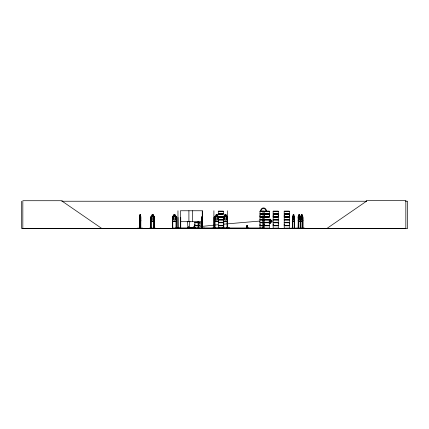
<?xml version="1.0" encoding="UTF-8"?>
<svg xmlns="http://www.w3.org/2000/svg" width="429" height="429" viewBox="0 0 429 429"><rect width="100%" height="100%" fill="white"/><g stroke="black" fill="none" stroke-linecap="round" stroke-linejoin="round"><path stroke-width="0.64" d="M194.863 225.3L194.863 222.785L199.978 222.785L199.973 225.3L194.863 225.3L194.868 224.045M199.973 224.045L199.973 222.785M269.326 224.045L269.321 225.3L260.012 225.3L260.017 224.045M260.012 216.699L260.012 214.189L269.326 214.189L269.321 216.699L260.012 216.699L260.017 215.444M264.216 224.045L264.216 225.3L264.21 222.785M264.216 215.444L264.216 216.699L264.21 214.189M269.321 215.444L269.321 214.189M273.16 225.3L273.16 222.785L278.276 222.785L278.271 225.3L273.16 225.3L273.166 224.045M273.16 216.699L273.16 214.189L278.276 214.189L278.271 216.699L273.16 216.699L273.166 215.444M278.271 224.045L278.271 222.785M278.271 215.444L278.271 214.189M284.218 225.3L284.218 222.785L289.334 222.785L289.328 225.3L284.218 225.3L284.223 224.045M284.218 216.699L284.218 214.189L289.334 214.189L289.328 216.699L284.218 216.699L284.223 215.444M289.328 224.045L289.328 222.785M289.328 215.444L289.328 214.189M175.987 228.131L180.083 228.335L175.981 228.282L176.013 217.406L176.383 217.406M204.633 228.131L197.356 228.308M211.926 228.131L218.291 228.051M225.59 228.33L229.692 228.131L225.595 228.33M229.692 228.126L223.815 228.051M194.316 228.303L194.423 225.713L193.978 228.303M247.024 228.303L247.131 225.713L247.222 227.005M194.299 227.005L194.407 225.713M247.002 227.005L247.109 225.713L246.589 228.303M140.626 221.53L140.803 220.19L140.669 221.53L139.623 221.53L139.495 220.195L139.666 221.53M188.422 227.054L188.626 227.177M218.254 219.653L223.402 219.734M218.27 228.33L223.402 228.228M273.15 228.33L278.282 228.233M137.478 228.131L142.701 228.131M246.68 228.303L247.072 225.713M294.23 216.109L294.24 221.53L292.701 221.53L292.503 220.195L292.744 221.53M193.887 228.303L194.353 225.713L195.163 228.303M300.112 221.487L300.429 220.195L300.128 221.53M302.558 221.53L302.853 220.195L302.595 221.53L300.761 221.53L300.525 220.195M290.765 228.131L296.369 228.131M294.342 228.303L294.299 217.406L294.605 217.406L294.605 228.335M193.758 228.303L194.337 225.713L193.726 228.303M246.466 228.303L247.04 225.713L247.865 228.303M246.434 228.303L247.034 225.713M296.342 228.33L304.633 228.308M296.466 228.33L304.622 228.303M296.455 228.131L304.617 228.131M139.672 216.109L139.511 216.607L139.677 216.152M153.931 221.53L154.349 220.195L154.322 216.581L153.904 216.152L151.276 216.152L150.954 216.607L151.271 221.53M218.554 220.619L218.259 221.487L215.165 221.487L214.757 220.19L214.757 216.607L215.165 216.152L218.259 216.152L218.704 216.602M218.597 220.64L218.291 221.53L215.133 221.53L214.714 220.195M149.689 228.303L151.85 228.303M264.189 228.33L264.21 225.804M214.613 228.303L214.714 216.586L215.143 216.109L216.06 216.109L216.06 214.763L217.406 214.763L217.358 216.152L218.034 216.602L218.034 219.112L217.358 220.19L216.103 220.19L215.433 219.112L215.433 216.602L216.103 216.152L216.103 214.806L217.358 214.806M218.71 228.308L218.704 227.938M218.881 228.303L218.919 227.938M292.53 228.335L292.54 216.586L292.707 216.109L293.195 216.109M292.54 216.586L292.75 216.109M139.977 216.152L139.977 220.19L140.374 220.19L140.589 219.112L140.374 216.152M298.391 221.487L298.101 216.586L298.343 216.109L298.9 216.109M298.134 228.335L298.38 216.109M300.547 228.335L300.804 216.109M271.975 221.852L270.785 221.852L270.399 222.522L269.31 222.522M293.827 214.806L293.179 214.806L293.216 216.152L292.851 216.602L293.179 220.19L293.785 220.19L294.112 219.112L293.811 214.763M273.15 219.632L278.282 219.761M284.196 219.643L289.334 219.761M284.218 228.228L284.223 225.804L289.334 225.804L289.334 228.228L284.202 228.33M223.471 216.607L223.874 216.152L226.968 216.152L227.418 216.602L227.461 220.195L227 221.53L223.841 221.53L223.429 220.195L223.429 216.586L223.858 216.109L224.775 216.109M270.849 222.812L270.409 223.241L269.16 223.241L270.415 223.198C271.332 222.351 271.289 220.131 270.436 219.208L269.155 219.251M187.725 228.013L187.725 227.445L187.409 228.319L187.72 228.325L187.564 228.013M188.117 228.325L187.859 228.33M189.457 228.319L189.618 227.445L189.457 228.013M259.877 221.6L259.497 221.16L259.877 220.715M152.097 216.152L151.528 216.602L151.528 219.112L152.097 220.19L153.164 220.19L153.738 219.112L153.738 216.602L153.164 216.152L153.142 214.806L152.075 214.806L152.097 216.152L152.038 214.763L153.207 214.763M259.995 219.632L269.332 219.734M260.012 228.228L260.017 225.804L269.326 225.804L269.326 228.228L259.995 228.33M273.128 228.249L273.166 225.804L278.276 225.804L278.276 228.228M327.08 228.335L366.463 201.233L366.463 200.434L405.839 200.434L405.839 228.335L21.45 228.335L21.45 201.233M269.09 220.951C270.452 219.187 271.139 220.704 269.364 221.241C271.128 221.755 270.447 223.171 269.101 221.503M189.087 228.335L189.505 228.33M189.597 228.239L187.564 228.158M223.305 228.308L223.402 217.406L223.772 217.406L223.815 228.335M188.787 227.874L193.656 227.316M199.742 226.635L217.97 224.726M224.035 224.136L260.301 221.026M213.889 228.335L213.905 210.762M227.558 228.335L227.574 210.762M227.568 217.406L227.751 228.335M61.712 201.233L366.666 201.233M405.539 201.233L407.55 201.233L407.55 228.566L22.834 228.566L22.834 200.718L62.216 200.718L62.216 201.233L101.593 228.335M218.281 211.159L223.402 211.159M260.006 211.159L269.332 211.159M273.155 211.159L278.282 211.159M284.212 211.159L289.334 211.159M278.282 211.256L273.155 211.256L273.166 213.685L278.276 213.685L278.276 211.261M218.291 211.411L223.396 211.411M260.017 211.411L269.321 211.411M273.166 211.411L278.271 211.411M284.223 211.411L289.328 211.411M218.286 213.685L223.402 213.685L223.402 211.261L218.281 211.25L218.291 213.685M218.248 213.857L223.434 213.857M259.974 213.857L269.364 213.857M273.128 213.857L278.314 213.857M284.18 213.857L289.366 213.857M218.248 214.012L223.434 214.012M259.974 214.012L269.364 214.012M273.128 214.012L278.314 214.012M284.18 214.012L289.366 214.012M218.286 214.189L223.402 214.189M140.519 227.938L140.83 228.335L140.814 216.581L140.347 216.109L140.39 214.763L139.918 214.763L139.918 216.109M139.934 214.806L140.374 214.806M173.783 214.806L175.037 214.806L175.037 216.152L175.713 216.602L175.713 219.112L175.037 220.19L173.783 220.19L173.112 219.112L173.112 216.602L173.783 216.152L173.74 214.763L175.086 214.763L175.086 216.109L175.954 216.109L176.432 216.581L176.432 220.195L175.97 221.53L172.812 221.53L172.394 220.195L172.394 216.586L172.823 216.109L173.74 216.109M224.817 214.806L226.072 214.806L226.072 216.152L226.748 216.602L226.748 219.112L226.072 220.19L224.817 220.19L224.147 219.112L224.147 216.602L224.817 216.152L224.775 214.763L226.121 214.763L226.121 216.109L226.989 216.109L227.461 216.581L227.375 228.335M298.89 214.806L299.64 214.806M301.314 214.806L302.064 214.806M140.304 215.031L140.304 215.481M293.286 215.031L293.677 215.031L293.677 215.481L293.286 215.481M139.629 216.109L139.977 216.109M152.059 216.109L151.26 216.109L150.895 216.586L150.922 228.335L150.933 227.938M153.18 216.109L153.947 216.109M217.406 216.109L218.275 216.109M293.811 216.109L294.503 216.581L294.482 228.335M299.63 216.109L300.161 216.109M300.772 216.109L301.33 216.109M302.054 216.109L302.584 216.109L302.831 216.602L302.777 228.335M139.634 216.152L140.658 216.152M172.844 216.152L175.938 216.152M292.717 216.152L294.262 216.152M298.353 216.152L300.15 216.152M300.783 216.152L302.574 216.152M140.814 216.581L140.621 216.109M201.909 216.581L201.93 228.335L201.957 217.406M300.563 216.586L300.525 228.335M139.977 216.602L140.374 216.602M218.286 216.699L223.402 216.699M218.248 216.876L223.434 216.876M259.974 216.876L269.364 216.876M273.128 216.876L278.314 216.876M284.18 216.876L289.366 216.876M218.248 217.031L223.434 217.031M259.974 217.031L269.364 217.031M273.128 217.031L278.314 217.031M284.18 217.031L289.366 217.031M218.286 217.208L223.402 217.208M269.326 217.208L260.012 217.208L260.012 219.627L269.332 219.627L260.017 219.562M140.803 217.406L140.535 228.335M154.284 217.406L153.898 217.406L153.936 228.335M177.96 217.406L178.105 228.335M180.368 217.406L180.738 217.406L180.738 228.335M201.866 217.406L202.236 217.406M202.509 217.406L202.654 228.335M213.905 217.406L214.06 228.335M214.693 217.406L215.063 217.406L215.063 228.335M218.704 217.406L218.334 217.406L218.377 228.335M227.418 217.406L227.048 217.406L227.005 228.335M263.004 217.406L263.165 228.335L263.192 227.938M292.53 217.406L292.83 217.406M298.123 217.406L298.45 217.406M139.977 219.112L140.374 219.112M218.291 219.562L223.396 219.562L218.281 219.627M273.166 219.562L278.271 219.562L278.276 217.208L273.16 217.208L273.16 219.627L278.282 219.632M284.223 219.562L289.328 219.562L289.328 217.208L284.218 217.208L284.218 219.627L289.334 219.627M218.281 219.846L223.402 219.863M260.006 219.852L269.332 219.863M278.282 219.846L273.155 219.852L273.166 222.281L278.276 222.281L278.276 219.863M269.31 219.921L270.399 219.921L270.785 220.597L272.013 220.549L272.013 221.895L270.828 221.895M218.291 220.007L223.396 220.007M260.017 220.007L269.321 220.007M273.166 220.007L278.271 220.007M284.223 220.007L289.328 220.007M150.895 220.195L151.249 221.53L153.957 221.53M269.31 220.597L270.399 220.597L270.399 221.852L269.31 221.852M139.634 221.487L140.658 221.487M151.276 221.487L153.931 221.487M175.938 221.487L172.844 221.487L172.437 220.19M226.968 221.487L223.874 221.487L223.471 220.19M292.717 221.487L294.262 221.487M298.353 221.487L300.15 221.487M300.783 221.487L302.574 221.487M300.166 221.53L298.337 221.53L298.128 220.19M180.368 221.696L202.236 221.696M194.863 222.281L199.978 222.281M218.286 222.281L223.402 222.281M260.012 222.281L269.326 222.281M194.825 222.458L200.016 222.458M218.248 222.458L223.434 222.458M259.974 222.458L269.364 222.458M273.128 222.458L278.314 222.458M284.18 222.458L289.366 222.458M194.825 222.613L200.016 222.613M218.248 222.613L223.434 222.613M259.974 222.613L269.364 222.613M273.128 222.613L278.314 222.613M284.18 222.613L289.366 222.613M218.286 222.785L223.402 222.785M269.326 222.785L260.012 222.785L260.012 225.3M218.286 225.3L223.402 225.3M194.825 225.472L200.016 225.472M218.248 225.472L223.434 225.472M259.974 225.472L269.364 225.472M273.128 225.472L278.314 225.472M284.18 225.472L289.366 225.472M194.825 225.627L200.016 225.627M218.248 225.627L223.434 225.627M259.974 225.627L269.364 225.627M273.128 225.627L278.314 225.627M284.18 225.627L289.366 225.627M194.863 225.804L199.978 225.804M218.286 225.804L223.402 225.804M139.35 227.938L139.666 227.938M150.761 227.938L151.222 227.938L151.222 228.335M172.329 227.938L172.785 227.938M175.97 227.938L176.485 228.308M177.922 227.938L263.336 227.997L263.336 228.335M292.492 227.938L292.884 228.33M294.267 227.938L294.637 227.938M298.487 227.938L298.091 227.938L298.112 228.335M302.584 227.938L302.981 227.938L302.971 228.335M155.389 228.131L149.7 228.115L151.882 228.335M172.785 228.051L180.352 228.11M219.375 228.051L222.565 228.051L222.565 228.335M194.868 228.158L199.973 228.158M218.291 228.158L223.396 228.158M260.017 228.158L269.321 228.158M273.166 228.158L278.271 228.158M284.223 228.158L289.328 228.158M199.984 228.233L194.852 228.33M218.956 228.308L218.962 227.938M202.488 228.314L202.509 210.762M262.945 228.308L262.966 227.938M266.388 228.303L260.526 228.335M292.793 228.303L292.83 221.262M270.415 219.208L270.812 219.702M302.027 216.152L302.413 216.602L302.413 219.112L302.027 220.19L301.314 220.19L300.933 216.602L301.314 216.152L301.292 214.763L302.091 214.763L302.064 216.152L302.054 214.763M153.92 216.109L154.349 216.581L154.247 228.335M302.536 216.152L302.794 216.602M300.123 216.109L300.402 216.602L300.37 228.335M202.295 228.282L202.236 210.762L180.368 210.762L180.352 228.335M247.26 225.713L247.833 228.303M194.814 227.654L194.519 225.713L195.131 228.303M247.399 228.303L247.19 225.713L247.705 228.303M194.535 225.713L195.002 228.303M247.222 225.713L247.619 228.303M194.691 228.303L194.482 225.713L194.519 227.005M302.938 228.335L302.949 217.406L302.622 217.406L302.595 228.335M302.735 217.406L302.713 228.335M301.351 214.806L301.351 216.152M300.761 217.406L300.783 228.335M300.665 217.406L300.665 228.335M300.311 221.262L300.289 228.335M299.667 216.109L299.667 214.763L298.863 214.763L298.509 219.112L298.89 220.19L299.603 220.19L299.984 219.112L299.63 214.763M298.927 214.806L298.927 216.152M298.45 221.262L298.477 228.335M298.337 217.406L298.359 228.335M298.241 217.406L298.273 228.335M294.423 221.262L294.407 228.335M293.849 216.109L293.849 214.763L293.157 214.763L293.179 216.152M292.707 217.406L292.728 228.335M292.653 217.406L292.648 228.335M264.21 211.261L264.216 213.685M264.21 217.208L264.21 219.627M264.21 219.863L264.216 222.281M263.009 210.762L263.004 228.335M262.537 227.997L262.537 228.335M248.874 227.997L248.874 228.335M248.638 227.997L248.638 228.335M248.075 227.997L248.091 228.335M227.461 227.938L227.461 228.335M227.091 227.938L227.091 228.335M223.729 227.938L223.729 228.335M223.445 227.938L223.445 228.335M223.021 227.938L223.021 228.335M222.935 227.938L222.935 228.335M222.651 227.938L222.608 228.335M219.332 227.938L219.375 228.335M219.289 227.938L219.289 228.335M218.661 227.938L218.661 228.335M218.291 227.938L218.291 228.335M215.106 227.938L215.106 228.335M202.697 227.938L202.713 228.335M202.493 227.938L202.467 228.335M202.193 227.938L202.193 228.335M201.866 216.602L201.866 220.19M201.823 227.938L201.861 228.335M201.614 221.262L201.668 228.335M201.56 221.262L201.571 228.335M198.6 227.938L198.6 228.335M198.557 221.262L198.547 228.335M198.45 227.938L198.461 228.335M198.214 221.262L198.268 228.335M198.16 221.262L198.123 228.335M193.409 227.997L193.409 228.335M192.841 227.997L192.841 228.335M192.664 210.762L192.664 221.696M192.61 227.997L192.61 228.335M188.905 210.762L188.905 221.696M188.905 228.013L188.905 226.818L188.277 226.818L188.277 228.013M180.781 227.938L180.781 228.335M178.99 228.11L178.941 227.997M178.378 227.997L178.378 228.335M177.965 210.762L177.96 228.335M176.383 216.602L176.33 228.335M176.056 227.938L176.056 228.335M172.785 228.335L172.742 217.406L172.372 217.406L172.329 228.335M172.699 227.938L172.699 228.335M172.415 227.938L172.415 228.335M154.322 228.335L154.322 227.938L153.861 227.938L153.861 228.335M154.209 217.406L154.15 228.335M153.973 217.406L153.973 228.335M153.18 214.763L153.164 216.152M151.147 228.335L151.19 217.406L150.799 217.406L150.826 228.335M151.056 227.938L151.067 228.335M140.669 217.406L140.669 228.335M140.632 227.938L140.615 228.335M140.347 214.763L140.374 221.53M139.961 214.763L139.977 221.53M139.645 228.335L139.634 217.406L139.366 228.335M139.538 216.586L139.511 228.335L139.441 227.938M260.516 211.352A3.443 2.998 -90 0 1 263.513 207.904A3.443 2.998 -90 0 1 266.511 211.352M260.961 211.352A2.874 2.504 -90 0 1 263.465 208.473A2.874 2.504 -90 0 1 265.969 211.352M189.961 221.482A1.367 1.367 0 0 1 189.559 222.447L189.275 227.719L187.907 227.719L187.629 222.447A1.367 1.367 0 0 1 187.226 221.482M269.332 211.25L260.006 211.256L260.017 213.685L269.326 213.685L269.326 211.261M289.334 211.25L284.212 211.256L284.223 213.685L289.334 213.685L289.334 211.261M152.976 215.031L152.29 215.031L152.29 215.481L152.976 215.481L152.976 215.031M174.817 215.031L174.008 215.031L174.008 215.481L174.817 215.481L174.817 215.031M217.138 215.031L216.329 215.031L216.329 215.481L217.138 215.481L217.138 215.031M225.847 215.031L225.043 215.031L225.043 215.481L225.847 215.481L225.847 215.031M299.474 215.031L299.018 215.031L299.018 215.481L299.474 215.481L299.474 215.031M301.903 215.031L301.442 215.031L301.442 215.481L301.903 215.481L301.903 215.031M153.164 216.602L152.097 216.602L152.097 219.112L153.164 219.112L153.164 216.602M175.037 216.602L173.783 216.602L173.783 219.112L175.037 219.112L175.037 216.602M217.358 216.602L216.103 216.602L216.103 219.112L217.358 219.112L217.358 216.602M226.072 216.602L224.817 216.602L224.817 219.112L226.072 219.112L226.072 216.602M293.785 216.602L293.179 216.602L293.179 219.112L293.785 219.112L293.785 216.602M299.603 216.602L298.89 216.602L298.89 219.112L299.603 219.112L299.603 216.602M302.027 216.602L301.314 216.602L301.314 219.112L302.027 219.112L302.027 216.602M300.879 217.406L300.193 217.406L300.182 228.335L300.171 227.938L300.911 227.938L300.901 228.335L300.879 217.406M289.334 219.852L284.212 219.863L284.223 222.281L289.334 222.281L289.334 219.863M271.755 220.822L271.369 220.822L271.369 221.627L271.755 221.627L271.755 220.822"/></g></svg>
